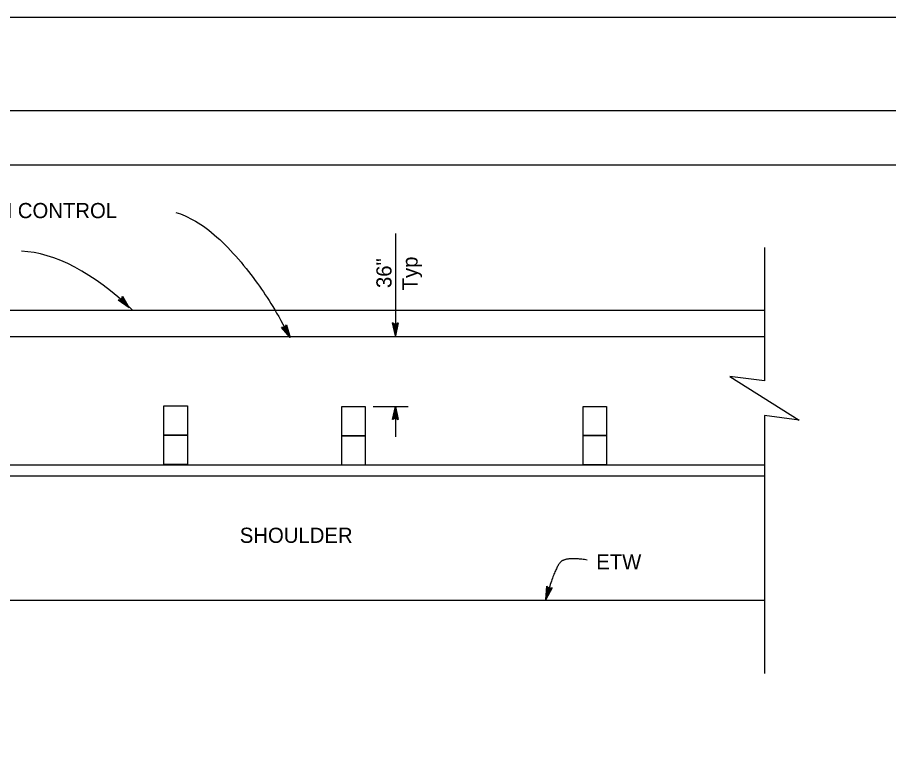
# Model space of a CAD drawing. Extents: x -893 to 867, y -474 to 712.
# Drawn here: x 66.9 to 468.5, y 370.6 to 712 of the extents above; entities that cross this region are included whole.
import ezdxf

# ---------------------------------------------------------------- set-up
doc = ezdxf.new("R2010")
doc.units = 0
for name, color, linetype in [('10 Sheet Format', 7, 'Continuous'), ('56 Stage 3 Anno', 7, 'Continuous'), ('57 Undefined', 7, 'Continuous'), ('60 Nongeo Data', 7, 'Continuous')]:
    doc.layers.add(name, color=color, linetype=linetype)

msp = doc.modelspace()

# ---------------------------------------------------------------- linework, layer by layer
at = {"layer": '10 Sheet Format'}
msp.add_line((-813.45, 643.96), (811.55, 643.96), dxfattribs=at)
for points in [[(-893.45, -474.04), (866.55, -474.04), (866.55, 711.96), (-893.45, 711.96)], [(-863.43, 668.96), (836.57, 668.96), (836.57, -431.04), (-863.43, -431.04)], [(-863.43, 668.96), (836.57, 668.96), (836.57, -431.04), (-863.43, -431.04)]]:
    msp.add_lwpolyline(points, close=True, dxfattribs=at)
at = {"layer": '56 Stage 3 Anno'}
for p, q in [((241.13, 612.33), (241.13, 565.16)), ((411.3, 605.87), (411.3, 544.32)), ((115.33, 583.36), (115.33, 583.36)), ((113.39, 581.53), (113.39, 581.53)), ((118.47, 578.08), (118.47, 578.08)), ((239.8, 571.16), (239.8, 571.16)), ((242.47, 571.16), (242.47, 571.16)), ((188.61, 568.97), (188.61, 568.97)), ((190.97, 570.22), (190.97, 570.22)), ((192.58, 564.29), (192.58, 564.29)), ((241.13, 565.16), (241.13, 565.16)), ((230.8, 532.51), (247.05, 532.51)), ((241.13, 532.51), (241.13, 518.57)), ((241.13, 532.51), (241.13, 532.51)), ((239.79, 526.51), (239.79, 526.51)), ((242.46, 526.51), (242.46, 526.51)), ((411.3, 528.31), (411.3, 409.49)), ((310.89, 449.69), (310.89, 449.69)), ((313.45, 448.93), (313.45, 448.93)), ((310.46, 443.56), (310.46, 443.56))]:
    msp.add_line(p, q, dxfattribs=at)
for points in [[(115.33, 583.36), (118.47, 578.08), (113.39, 581.53), (113.79, 581.62), (117.52, 579.09), (115.22, 582.97), (115.11, 582.57), (116.58, 580.09), (114.2, 581.71), (114.6, 581.8), (115.63, 581.1), (114.99, 582.17), (114.91, 581.86), (113.39, 581.53), (114.91, 581.86)], [(242.47, 571.16), (241.13, 565.16), (239.8, 571.16), (240.16, 570.95), (241.13, 566.55), (242.12, 570.95), (241.77, 570.74), (241.14, 567.92), (240.51, 570.73), (240.87, 570.52), (241.14, 569.31), (241.41, 570.53), (241.13, 570.36), (239.8, 571.16), (241.13, 570.36)], [(190.97, 570.22), (192.58, 564.29), (188.61, 568.97), (189.02, 568.95), (191.93, 565.52), (190.75, 569.87), (190.54, 569.51), (191.29, 566.73), (189.43, 568.93), (189.85, 568.9), (190.65, 567.95), (190.32, 569.16), (190.16, 568.89), (188.61, 568.97), (190.16, 568.89)], [(239.79, 526.51), (241.13, 532.51), (242.47, 526.51), (242.11, 526.73), (241.14, 531.12), (240.15, 526.73), (240.5, 526.94), (241.13, 529.75), (241.76, 526.94), (241.4, 527.15), (241.13, 528.37), (240.86, 527.15), (241.13, 527.31), (242.47, 526.51), (241.13, 527.31)], [(313.45, 448.93), (310.46, 443.56), (310.89, 449.69), (311.17, 449.39), (310.85, 444.9), (313.05, 448.83), (312.65, 448.73), (311.25, 446.21), (311.45, 449.08), (311.73, 448.78), (311.64, 447.53), (312.25, 448.63), (311.94, 448.55), (310.89, 449.69), (311.94, 448.55)]]:
    msp.add_lwpolyline(points, close=True, dxfattribs=at)
msp.add_ellipse((110.53, 490.55), major_axis=(57.3, -110.23), ratio=0.477532, start_param=2.193785, end_param=2.880627, dxfattribs=at)
for points, degree in [([(139.88, 622.02), (145.42, 620.38), (158.87, 612.95), (179.1, 588.15), (186.25, 576.3), (192.58, 564.29)], 3), ([(329.49, 461.72), (320.57, 463.19), (314.78, 459.13), (310.46, 443.56)], 2)]:
    msp.add_open_spline(points, degree=degree, dxfattribs=at)
at = {"layer": '60 Nongeo Data'}
for p, q in [((-343.88, 576.94), (411.3, 576.94)), ((-357.62, 564.75), (411.3, 564.75)), ((-627.83, 505.67), (411.3, 505.67)), ((-352.47, 500.5), (411.3, 500.5)), ((-627.83, 443.28), (411.3, 443.28))]:
    msp.add_line(p, q, dxfattribs=at)
msp.add_lwpolyline([(411.3, 544.32), (395.28, 546.41), (427.17, 526.24), (411.3, 528.31)], dxfattribs=at)
for points in [[(134.41, 532.85), (145.24, 532.85), (145.24, 519.34), (134.41, 519.34)], [(216.37, 532.51), (227.19, 532.51), (227.19, 519), (216.37, 519)], [(327.65, 532.6), (338.47, 532.6), (338.47, 519.09), (327.65, 519.09)], [(134.41, 519.34), (145.24, 519.34), (145.24, 505.82), (134.41, 505.82)], [(216.37, 519), (227.19, 519), (227.19, 505.48), (216.37, 505.48)], [(327.65, 519.09), (338.47, 519.09), (338.47, 505.57), (327.65, 505.57)]]:
    msp.add_lwpolyline(points, close=True, dxfattribs=at)

# ---------------------------------------------------------------- texts
at = {"layer": '57 Undefined'}
for s, p in [('EDGE OF VEGETATION CONTROL', (-40.59, 619.39)), ('SHOULDER', (169.39, 469.65)), ('ETW', (333.69, 457.43))]:
    msp.add_text(s, height=7, dxfattribs=at).set_placement(p)
for s, p in [('36"', (239.35, 587.16)), ('Typ', (251.35, 586.07))]:
    msp.add_text(s, height=7, rotation=90, dxfattribs=at).set_placement(p)

doc.saveas('drawing.dxf')
